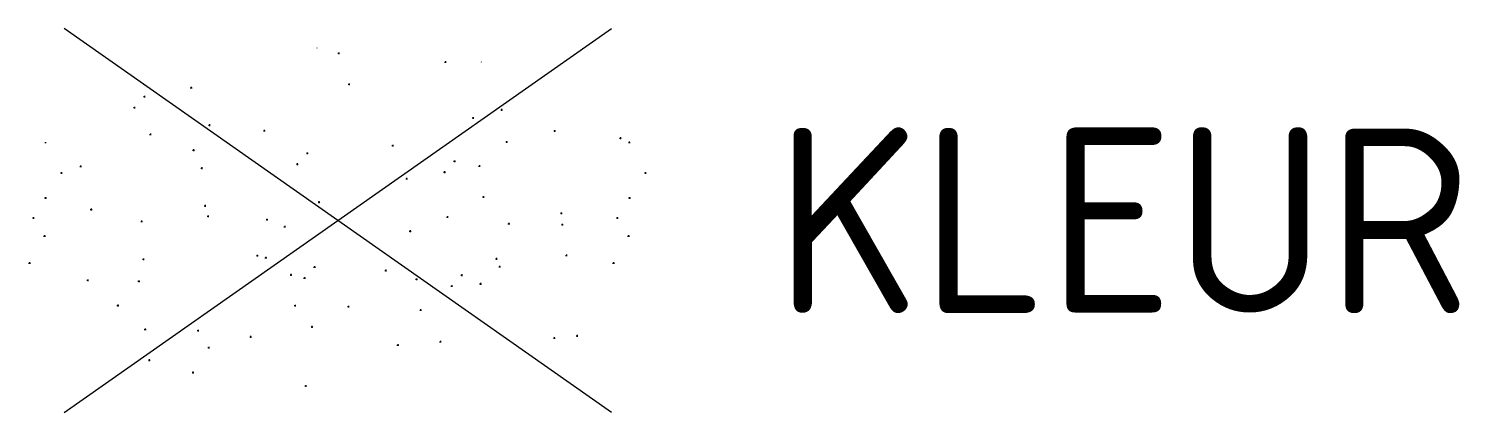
# Model space of a CAD drawing. Extents: x -3 to 10.9, y -1.9 to 1.9.
import ezdxf
from ezdxf.enums import TextEntityAlignment as Align

# ---------------------------------------------------------------- set-up
doc = ezdxf.new("R2010")
doc.units = 0
doc.styles.add('NLCS-ISO', font='NLCS-ISO.ttf')

msp = doc.modelspace()

# ---------------------------------------------------------------- linework, layer by layer
for p, q in [((-2.662, -1.864), (2.662, 1.864)), ((2.662, -1.864), (-2.662, 1.864)), ((-0.203, 1.678), (-0.203, 1.676)), ((0, 1.625), (0.017, 1.625)), ((0.009, 1.634), (0.009, 1.617)), ((1.038, 1.539), (1.055, 1.539)), ((1.047, 1.548), (1.047, 1.531)), ((1.394, 1.543), (1.394, 1.537)), ((-1.436, 1.289), (-1.419, 1.289)), ((-1.428, 1.298), (-1.428, 1.281)), ((0.1, 1.324), (0.118, 1.324)), ((0.109, 1.332), (0.109, 1.315)), ((-1.891, 1.204), (-1.874, 1.204)), ((-1.882, 1.212), (-1.882, 1.195)), ((-1.988, 1.098), (-1.971, 1.098)), ((-1.979, 1.106), (-1.979, 1.089)), ((1.307, 0.996), (1.324, 0.996)), ((1.315, 1.004), (1.315, 0.987)), ((1.585, 1.076), (1.602, 1.076)), ((1.593, 1.084), (1.593, 1.067)), ((-1.833, 0.836), (-1.816, 0.836)), ((-1.824, 0.845), (-1.824, 0.828)), ((-1.258, 0.926), (-1.241, 0.926)), ((-1.25, 0.935), (-1.25, 0.918)), ((-0.725, 0.872), (-0.708, 0.872)), ((-0.716, 0.881), (-0.716, 0.864)), ((2.1, 0.871), (2.117, 0.871)), ((2.108, 0.879), (2.108, 0.862)), ((-2.847, 0.76), (-2.847, 0.75)), ((-2.847, 0.759), (-2.838, 0.759)), ((0.525, 0.728), (0.542, 0.728)), ((0.534, 0.736), (0.534, 0.719)), ((1.633, 0.764), (1.65, 0.764)), ((1.642, 0.772), (1.642, 0.755)), ((2.741, 0.8), (2.758, 0.8)), ((2.75, 0.809), (2.75, 0.791)), ((2.827, 0.759), (2.844, 0.759)), ((2.835, 0.768), (2.835, 0.75)), ((-1.413, 0.684), (-1.396, 0.684)), ((-1.404, 0.693), (-1.404, 0.675)), ((-0.306, 0.654), (-0.289, 0.654)), ((-0.298, 0.662), (-0.298, 0.645)), ((1.126, 0.575), (1.143, 0.575)), ((1.135, 0.584), (1.135, 0.567)), ((-2.698, 0.462), (-2.681, 0.462)), ((-2.69, 0.471), (-2.69, 0.453)), ((-2.512, 0.526), (-2.495, 0.526)), ((-2.504, 0.534), (-2.504, 0.517)), ((-1.333, 0.508), (-1.316, 0.508)), ((-1.325, 0.517), (-1.325, 0.5)), ((-0.403, 0.548), (-0.386, 0.548)), ((-0.395, 0.556), (-0.395, 0.539)), ((1.029, 0.469), (1.046, 0.469)), ((1.038, 0.478), (1.038, 0.461)), ((1.368, 0.528), (1.385, 0.528)), ((1.377, 0.537), (1.377, 0.52)), ((2.983, 0.462), (3.001, 0.462)), ((2.992, 0.471), (2.992, 0.453)), ((0.66, 0.406), (0.677, 0.406)), ((0.668, 0.415), (0.668, 0.397)), ((-2.853, 0.22), (-2.836, 0.22)), ((-2.844, 0.228), (-2.844, 0.211)), ((-1.301, 0.143), (-1.284, 0.143)), ((-1.292, 0.151), (-1.292, 0.134)), ((-0.193, 0.179), (-0.176, 0.179)), ((-0.184, 0.188), (-0.184, 0.17)), ((1.408, 0.229), (1.425, 0.229)), ((1.416, 0.237), (1.416, 0.22)), ((2.829, 0.22), (2.846, 0.22)), ((2.838, 0.228), (2.838, 0.211)), ((-2.971, 0.025), (-2.954, 0.025)), ((-2.962, 0.034), (-2.962, 0.017)), ((-2.409, 0.107), (-2.391, 0.107)), ((-2.4, 0.115), (-2.4, 0.098)), ((-1.272, 0.041), (-1.255, 0.041)), ((-1.263, 0.049), (-1.263, 0.032)), ((-0.699, 0.009), (-0.682, 0.009)), ((-0.69, 0.017), (-0.69, 0)), ((1.057, 0.034), (1.074, 0.034)), ((1.066, 0.043), (1.066, 0.026)), ((2.165, 0.07), (2.182, 0.07)), ((2.174, 0.079), (2.174, 0.062)), ((2.711, 0.025), (2.728, 0.025)), ((2.719, 0.034), (2.719, 0.017)), ((-1.917, -0.009), (-1.9, -0.009)), ((-1.909, 0), (-1.909, -0.017)), ((-0.526, -0.06), (-0.508, -0.06)), ((-0.517, -0.052), (-0.517, -0.069)), ((0.695, -0.103), (0.713, -0.103)), ((0.704, -0.095), (0.704, -0.112)), ((1.655, -0.031), (1.672, -0.031)), ((1.664, -0.022), (1.664, -0.04)), ((2.176, -0.04), (2.193, -0.04)), ((2.184, -0.032), (2.184, -0.049)), ((-2.863, -0.151), (-2.845, -0.151)), ((-2.854, -0.142), (-2.854, -0.159)), ((2.819, -0.151), (2.836, -0.151)), ((2.828, -0.142), (2.828, -0.159)), ((-3.009, -0.413), (-2.992, -0.413)), ((-3, -0.404), (-3, -0.422)), ((-1.901, -0.377), (-1.884, -0.377)), ((-1.892, -0.368), (-1.892, -0.385)), ((-0.793, -0.341), (-0.776, -0.341)), ((-0.784, -0.332), (-0.784, -0.349)), ((-0.709, -0.362), (-0.692, -0.362)), ((-0.7, -0.353), (-0.7, -0.37)), ((1.534, -0.373), (1.551, -0.373)), ((1.542, -0.364), (1.542, -0.381)), ((2.215, -0.34), (2.232, -0.34)), ((2.224, -0.331), (2.224, -0.348)), ((2.673, -0.413), (2.69, -0.413)), ((2.681, -0.404), (2.681, -0.422)), ((-0.464, -0.528), (-0.447, -0.528)), ((-0.456, -0.519), (-0.456, -0.537)), ((-0.324, -0.55), (-0.324, -0.567)), ((-0.236, -0.453), (-0.218, -0.453)), ((-0.227, -0.444), (-0.227, -0.461)), ((0.457, -0.485), (0.474, -0.485)), ((0.466, -0.477), (0.466, -0.494)), ((1.197, -0.531), (1.214, -0.531)), ((1.205, -0.523), (1.205, -0.54)), ((1.565, -0.449), (1.582, -0.449)), ((1.573, -0.441), (1.573, -0.458)), ((-2.442, -0.581), (-2.425, -0.581)), ((-2.433, -0.572), (-2.433, -0.59)), ((-1.945, -0.591), (-1.927, -0.591)), ((-1.936, -0.582), (-1.936, -0.599)), ((-0.333, -0.559), (-0.316, -0.559)), ((0.757, -0.571), (0.774, -0.571)), ((0.765, -0.562), (0.765, -0.579)), ((1.1, -0.637), (1.117, -0.637)), ((1.108, -0.629), (1.108, -0.646)), ((1.379, -0.615), (1.397, -0.615)), ((1.388, -0.606), (1.388, -0.624)), ((-2.149, -0.826), (-2.131, -0.826)), ((-2.14, -0.817), (-2.14, -0.835)), ((-0.425, -0.827), (-0.408, -0.827)), ((-0.416, -0.819), (-0.416, -0.836)), ((0.103, -0.828), (0.103, -0.846)), ((0.094, -0.837), (0.111, -0.837)), ((0.796, -0.87), (0.813, -0.87)), ((0.805, -0.861), (0.805, -0.879)), ((-1.883, -1.058), (-1.866, -1.058)), ((-1.875, -1.049), (-1.875, -1.067)), ((-1.369, -1.07), (-1.352, -1.07)), ((-1.36, -1.062), (-1.36, -1.079)), ((-0.261, -1.034), (-0.244, -1.034)), ((-0.252, -1.025), (-0.252, -1.043)), ((2.327, -1.112), (2.327, -1.129)), ((-1.265, -1.234), (-1.248, -1.234)), ((-1.256, -1.226), (-1.256, -1.243)), ((-0.857, -1.131), (-0.84, -1.131)), ((-0.849, -1.122), (-0.849, -1.14)), ((0.575, -1.21), (0.593, -1.21)), ((0.584, -1.201), (0.584, -1.218)), ((0.989, -1.179), (1.006, -1.179)), ((0.998, -1.17), (0.998, -1.187)), ((2.097, -1.143), (2.114, -1.143)), ((2.106, -1.134), (2.106, -1.151)), ((2.318, -1.121), (2.335, -1.121)), ((-1.844, -1.357), (-1.827, -1.357)), ((-1.835, -1.349), (-1.835, -1.366)), ((-1.419, -1.477), (-1.402, -1.477)), ((-1.411, -1.468), (-1.411, -1.486)), ((-0.322, -1.608), (-0.305, -1.608)), ((-0.313, -1.6), (-0.313, -1.617))]:
    msp.add_line(p, q)

# ---------------------------------------------------------------- texts
at = {"style": 'NLCS-ISO'}
msp.add_attdef('KLEUR', text='', height=1.8, dxfattribs=at).set_placement((4.25, 0), align=Align.MIDDLE_LEFT)

doc.saveas('drawing.dxf')
